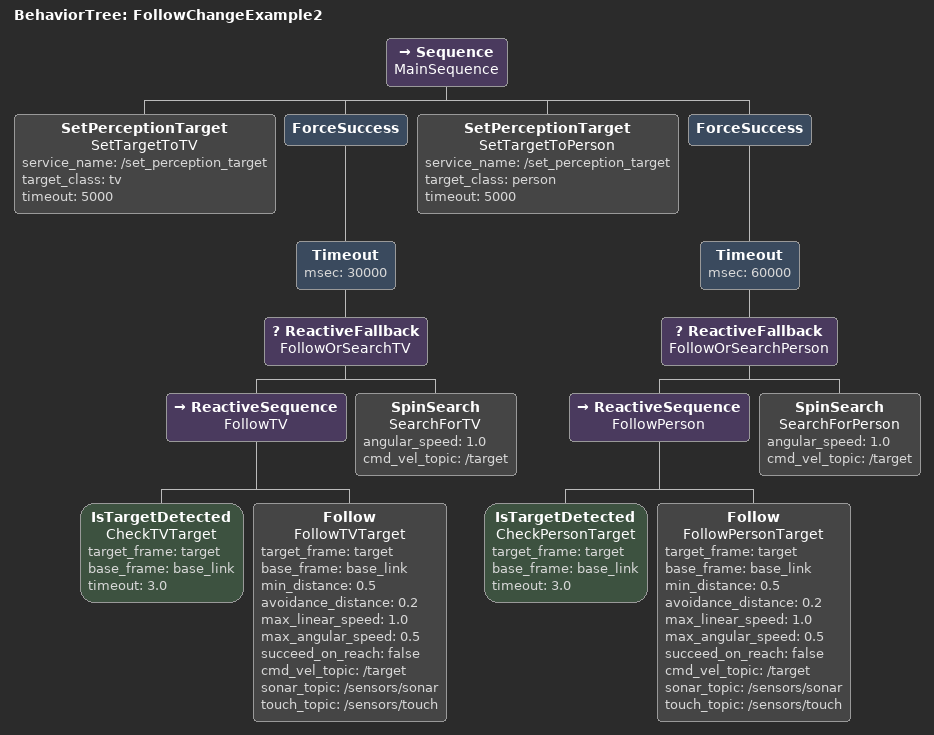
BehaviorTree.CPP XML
<?xml version="1.0"?>
<root BTCPP_format="4">

  <BehaviorTree ID="FollowChangeExample2">

    <Sequence name="MainSequence">

      <!-- Phase 1: Set target to 'tv' using service -->
      <SetPerceptionTarget
        name="SetTargetToTV"
        service_name="/set_perception_target"
        target_class="tv"
        timeout="5000"/>

      <!-- Follow TV for N seconds with spin search fallback -->
      <ForceSuccess>
        <Timeout msec="30000">
          <ReactiveFallback name="FollowOrSearchTV">

            <!-- Branch 1: If TV detected, follow it -->
            <ReactiveSequence name="FollowTV">
              <IsTargetDetected
                name="CheckTVTarget"
                target_frame="target"
                base_frame="base_link"
                timeout="3.0"/>

              <Follow
                name="FollowTVTarget"
                target_frame="target"
                base_frame="base_link"
                min_distance="0.5"
                avoidance_distance="0.2"
                max_linear_speed="1.0"
                max_angular_speed="0.5"
                succeed_on_reach="false"
                cmd_vel_topic="/target"
                sonar_topic="/sensors/sonar"
                touch_topic="/sensors/touch"/>
            </ReactiveSequence>

            <!-- Branch 2: If TV not detected, spin to search -->
            <SpinSearch
              name="SearchForTV"
              angular_speed="1.0"
              cmd_vel_topic="/target"/>

          </ReactiveFallback>
        </Timeout>
      </ForceSuccess>

      <!-- Phase 2: Set target to 'person' using service -->
      <SetPerceptionTarget
        name="SetTargetToPerson"
        service_name="/set_perception_target"
        target_class="person"
        timeout="5000"/>

      <!-- Follow person for N seconds with spin search fallback -->
      <ForceSuccess>
        <Timeout msec="60000">
          <ReactiveFallback name="FollowOrSearchPerson">

            <!-- Branch 1: If person detected, follow it -->
            <ReactiveSequence name="FollowPerson">
              <IsTargetDetected
                name="CheckPersonTarget"
                target_frame="target"
                base_frame="base_link"
                timeout="3.0"/>

              <Follow
                name="FollowPersonTarget"
                target_frame="target"
                base_frame="base_link"
                min_distance="0.5"
                avoidance_distance="0.2"
                max_linear_speed="1.0"
                max_angular_speed="0.5"
                succeed_on_reach="false"
                cmd_vel_topic="/target"
                sonar_topic="/sensors/sonar"
                touch_topic="/sensors/touch"/>
            </ReactiveSequence>

            <!-- Branch 2: If person not detected, spin to search -->
            <SpinSearch
              name="SearchForPerson"
              angular_speed="1.0"
              cmd_vel_topic="/target"/>

          </ReactiveFallback>
        </Timeout>
      </ForceSuccess>

    </Sequence>

  </BehaviorTree>

</root>
